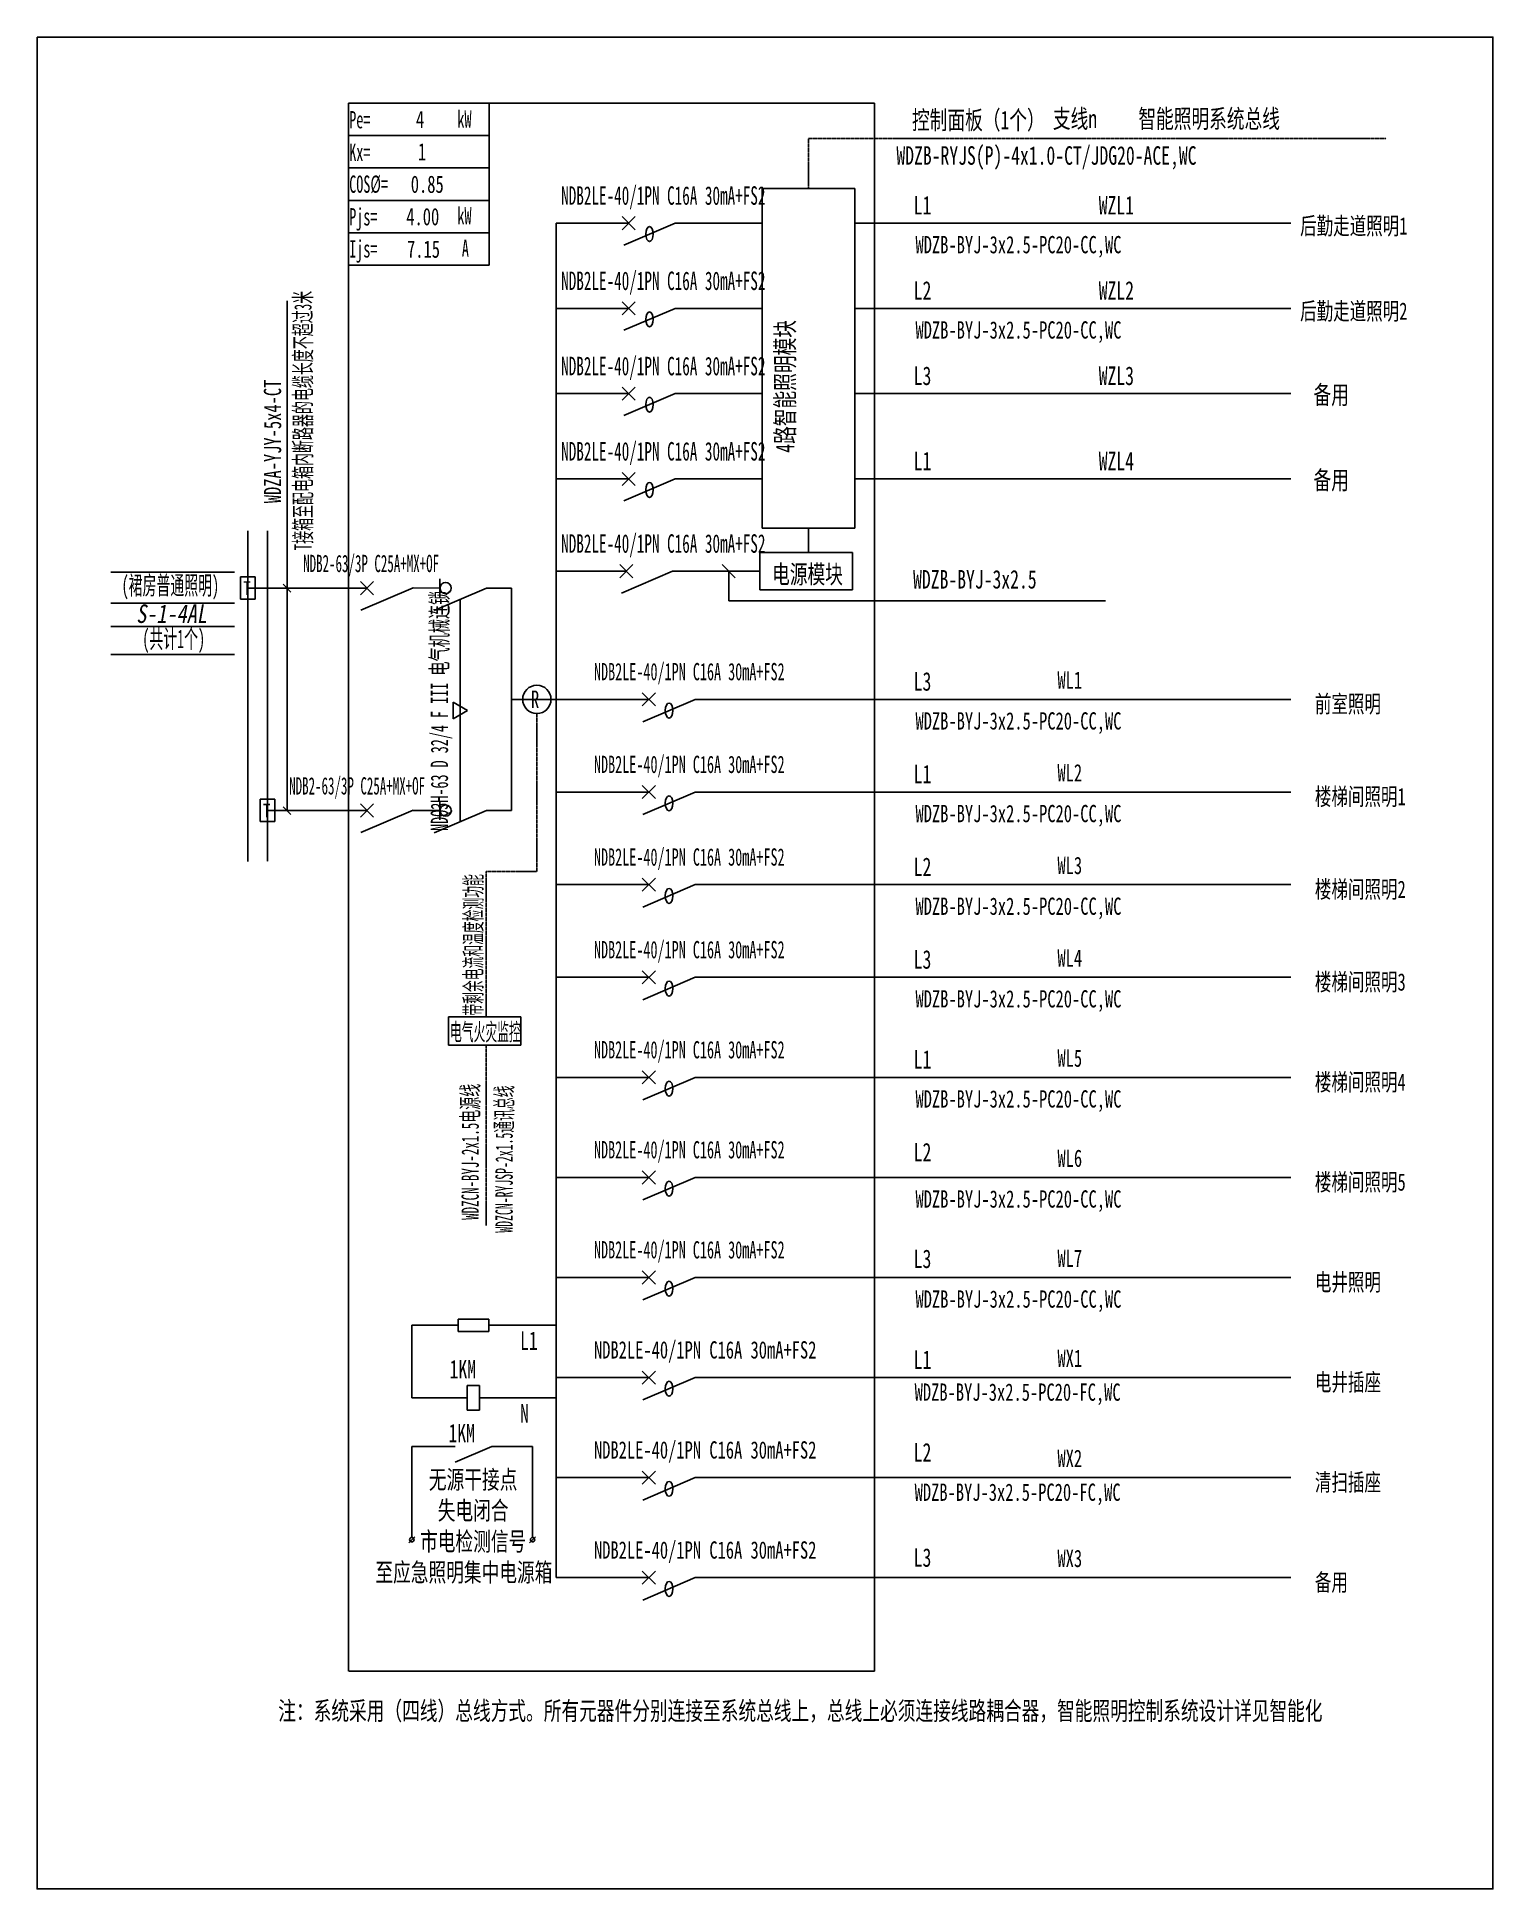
# Model space of a CAD drawing. Extents: x 230342 to 232402, y 363868 to 366488.
import ezdxf
from ezdxf.enums import TextEntityAlignment as Align

# ---------------------------------------------------------------- set-up
doc = ezdxf.new("R2010")
doc.units = 0
doc.header["$MEASUREMENT"] = 0
for name, pattern in [('DASH', [0.35, 0.25, -0.1]), ('DASHDOT', [1, 0.5, -0.25, 0, -0.25]), ('DASHDOT2', [0.5, 0.25, -0.125, 0, -0.125]), ('DASHED', [0.75, 0.5, -0.25])]:
    doc.linetypes.add(name, pattern=pattern)
for name, color, linetype in [('D_E_Eqpm(强电设备)', 100, 'Continuous'), ('D_E_Eqpm（强电设备）', 100, 'Continuous'), ('D_E_Text(强电文字)', 51, 'Continuous'), ('D_E_Text（强电文字）', 51, 'Continuous'), ('D_E_Wire(强电线缆)', 10, 'Continuous'), ('D_E_WireEm（强电应急照明线缆）', 10, 'DASHED'), ('D_E_Wire（强电线缆）', 10, 'Continuous'), ('D_El_Eqpm（弱电设备）', 100, 'Continuous'), ('D_El_Text（弱电文字）', 51, 'Continuous'), ('DQ-漏电火灾', 80, 'Continuous'), ('DQ_Eqpm', 100, 'Continuous'), ('E_E_Eqpm（强电设备）', 100, 'Continuous'), ('E_E_Wire（强电线缆）', 10, 'Continuous'), ('FL04GGFW_E72-配电箱系统图-塔楼部分$0$D_E_Text（强电文字）', 51, 'Continuous'), ('FL09U293_E72-地下室配电箱系统图$0$D_E_Eqpm（强电设备）', 100, 'Continuous'), ('系统图', 220, 'Continuous')]:
    doc.layers.add(name, color=color, linetype=linetype)
doc.styles.add('FL04GGFW_E72-配电箱系统图-塔楼部分$0$电气', font='', dxfattribs={"width": 0.7})
doc.styles.add('电气', font='', dxfattribs={"width": 0.7})
doc.styles.add('电气箱', font='simhei.ttf', dxfattribs={"width": 0.8, "oblique": 10})
doc.styles.get('FL04GGFW_E72-配电箱系统图-塔楼部分$0$电气').set_extended_font_data('SimSun')
doc.styles.get('电气').set_extended_font_data('SimSun')

msp = doc.modelspace()

# ---------------------------------------------------------------- linework, layer by layer
at = {"linetype": 'DASHED'}
for p, q in [((230782.8, 366394.5, 0), (231526.7, 366394.5, 0)), ((230782.8, 364175.5, 0), (230782.8, 366394.5, 0)), ((231526.7, 366394.5, 0), (231526.7, 364175.5, 0)), ((231526.7, 364175.5, 0), (230782.8, 364175.5, 0))]:
    msp.add_line(p, q, dxfattribs=at)
for p, q in [((230446.4, 365730.9, 0), (230621.3, 365730.9, 0)), ((230446.4, 365686.8, 0), (230621.3, 365686.8, 0)), ((230446.4, 365654, 0), (230621.3, 365654, 0)), ((230446.4, 365614.5, 0), (230621.3, 365614.5, 0))]:
    msp.add_line(p, q)
at = {"layer": 'D_E_Eqpm(强电设备)'}
for p, q in [((230799.4, 365698.9, 0), (230818, 365717.4, 0)), ((230818, 365698.9, 0), (230799.4, 365717.4, 0)), ((230799.4, 365384.2, 0), (230818, 365402.8, 0)), ((230818, 365384.2, 0), (230799.4, 365402.8, 0))]:
    msp.add_line(p, q, dxfattribs=at)
at = {"layer": 'D_E_Eqpm（强电设备）'}
for p, q in [((231498.9, 366273.5, 0), (231367.8, 366273.5, 0)), ((231367.8, 366273.5, 0), (231367.8, 365793.2, 0)), ((231498.9, 365793.2, 0), (231498.9, 366273.5, 0)), ((231367.8, 365793.2, 0), (231498.9, 365793.2, 0)), ((231364.3, 365758.5, 0), (231495.5, 365758.5, 0)), ((231364.3, 365706, 0), (231364.3, 365758.5, 0)), ((231495.5, 365758.5, 0), (231495.5, 365706, 0)), ((230912, 365695.1, 0), (230912, 365721.3, 0)), ((230977.6, 365708.2, 0), (230903.6, 365676.4, 0)), ((231495.5, 365706, 0), (231364.3, 365706, 0)), ((231198.2, 365541.6, 0), (231216.7, 365560.1, 0)), ((231216.7, 365541.6, 0), (231198.2, 365560.1, 0)), ((230950.7, 365535, 0), (230930.5, 365546.6, 0)), ((230930.5, 365546.6, 0), (230930.5, 365523.3, 0)), ((230930.5, 365523.3, 0), (230950.7, 365535, 0)), ((231273, 365550.8, 0), (231199, 365519.1, 0)), ((231198.2, 365410.4, 0), (231216.7, 365429, 0)), ((231216.7, 365410.4, 0), (231198.2, 365429, 0)), ((230912, 365380.4, 0), (230912, 365406.6, 0)), ((231273, 365419.7, 0), (231199, 365388, 0)), ((230977.6, 365393.5, 0), (230903.6, 365361.8, 0)), ((231198.2, 365279.3, 0), (231216.7, 365297.9, 0)), ((231216.7, 365279.3, 0), (231198.2, 365297.9, 0)), ((231273, 365288.6, 0), (231199, 365256.9, 0)), ((231198.2, 365148.2, 0), (231216.7, 365166.7, 0)), ((231216.7, 365148.2, 0), (231198.2, 365166.7, 0)), ((231273, 365157.5, 0), (231199, 365125.8, 0)), ((231198.2, 365006.6, 0), (231216.7, 365025.2, 0)), ((231216.7, 365006.6, 0), (231198.2, 365025.2, 0)), ((231273, 365015.9, 0), (231199, 364984.2, 0)), ((231198.2, 364865, 0), (231216.7, 364883.6, 0)), ((231216.7, 364865, 0), (231198.2, 364883.6, 0)), ((231273, 364874.3, 0), (231199, 364842.6, 0)), ((231198.2, 364723.5, 0), (231216.7, 364742, 0)), ((231216.7, 364723.5, 0), (231198.2, 364742, 0)), ((231273, 364732.7, 0), (231199, 364701, 0)), ((230937.5, 364674, 0), (230981.2, 364674, 0)), ((230937.5, 364656.5, 0), (230937.5, 364674, 0)), ((230981.2, 364674, 0), (230981.2, 364656.5, 0)), ((230981.2, 364656.5, 0), (230937.5, 364656.5, 0)), ((231198.2, 364581.9, 0), (231216.7, 364600.4, 0)), ((231216.7, 364581.9, 0), (231198.2, 364600.4, 0)), ((231273, 364591.2, 0), (231199, 364559.4, 0)), ((230968.1, 364579.9, 0), (230950.6, 364579.9, 0)), ((230950.6, 364579.9, 0), (230950.6, 364544.9, 0)), ((230968.1, 364544.9, 0), (230968.1, 364579.9, 0)), ((230950.6, 364544.9, 0), (230968.1, 364544.9, 0)), ((230985.2, 364493.5, 0), (230933.6, 364471.4, 0)), ((231198.2, 364440.3, 0), (231216.7, 364458.8, 0)), ((231216.7, 364440.3, 0), (231198.2, 364458.8, 0)), ((231273, 364449.6, 0), (231199, 364417.8, 0)), ((230868, 364357.5, 0), (230876.3, 364365.9, 0)), ((231038.8, 364357.5, 0), (231047.1, 364365.9, 0)), ((231198.2, 364298.7, 0), (231216.7, 364317.3, 0)), ((231216.7, 364298.7, 0), (231198.2, 364317.3, 0)), ((231273, 364308, 0), (231199, 364276.3, 0))]:
    msp.add_line(p, q, dxfattribs=at)
at = {"layer": 'D_E_Eqpm（强电设备）', "linetype": 'DASH'}
msp.add_line((230940.6, 365377.6, 0), (230940.6, 365692.3, 0), dxfattribs=at)
at = {"layer": 'D_E_Eqpm（强电设备）'}
for centre, radius in [((230920, 365708.2, 0), 7.97), ((230920, 365393.5, 0), 7.97), ((230872.2, 364361.7, 0), 3.14), ((231043, 364361.7, 0), 3.14)]:
    msp.add_circle(centre, radius, dxfattribs=at)
for centre in [(231208.4, 366209.2, 0), (231208.4, 366088.5, 0), (231208.4, 365967.9, 0), (231208.4, 365847.2, 0), (231236, 365535, 0), (231236, 365403.8, 0), (231236, 365272.7, 0), (231236, 365141.6, 0), (231236, 365000, 0), (231236, 364858.5, 0), (231236, 364716.9, 0), (231236, 364575.3, 0), (231236, 364433.7, 0), (231236, 364292.1, 0)]:
    msp.add_ellipse(centre, major_axis=(0, 10.6), ratio=0.500475, dxfattribs=at)
at = {"layer": 'D_E_Text(强电文字)', "color": 51}
for p, q in [((230695.6, 365393.5, 0), (230695.6, 366114.7, 0)), ((230690.1, 365713.6, 0), (230701, 365702.7, 0)), ((230690.1, 365398.9, 0), (230701, 365388, 0))]:
    msp.add_line(p, q, dxfattribs=at)
at = {"layer": 'D_E_Text（强电文字）'}
for p, q in [((230782.8, 366394.5, 0), (230981.6, 366394.5, 0)), ((230782.8, 366394.5, 0), (230782.8, 366165, 0)), ((230981.6, 366394.5, 0), (230981.6, 366165, 0)), ((230782.8, 366348.6, 0), (230981.6, 366348.6, 0)), ((230782.8, 366302.7, 0), (230981.6, 366302.7, 0)), ((230782.8, 366256.8, 0), (230981.6, 366256.8, 0)), ((230782.8, 366210.9, 0), (230981.6, 366210.9, 0)), ((230782.8, 366165, 0), (230981.6, 366165, 0))]:
    msp.add_line(p, q, dxfattribs=at)
at = {"layer": 'D_E_Wire(强电线缆)'}
for p, q in [((231076.3, 364308, 0), (231076.3, 366224.7, 0)), ((230640.1, 365321.3, 0), (230640.1, 365789.1, 0)), ((230640.1, 365708.2, 0), (230808.7, 365708.2, 0))]:
    msp.add_line(p, q, dxfattribs=at)
at = {"layer": 'D_E_Wire(强电线缆)', "color": 10}
for p, q in [((231076.3, 366224.7, 0), (231179, 366224.7, 0)), ((231244.6, 366224.7, 0), (231367.8, 366224.7, 0)), ((231498.9, 366224.7, 0), (232115.6, 366224.7, 0)), ((231076.3, 366104, 0), (231179, 366104, 0)), ((231244.6, 366104, 0), (231367.8, 366104, 0)), ((231498.9, 366104, 0), (232115.6, 366104, 0)), ((231076.3, 365983.4, 0), (231179, 365983.4, 0)), ((231244.6, 365983.4, 0), (231367.8, 365983.4, 0)), ((231498.9, 365983.4, 0), (232115.6, 365983.4, 0)), ((231076.3, 365862.7, 0), (231179, 365862.7, 0)), ((231244.6, 365862.7, 0), (231367.8, 365862.7, 0)), ((231498.9, 365862.7, 0), (232115.6, 365862.7, 0)), ((231076.3, 365732.2, 0), (231175.6, 365732.2, 0)), ((231241.1, 365732.2, 0), (231364.3, 365732.2, 0)), ((231273, 365157.5, 0), (231487.1, 365157.5, 0)), ((231487.1, 365157.5, 0), (232115.6, 365157.5, 0))]:
    msp.add_line(p, q, dxfattribs=at)
at = {"layer": 'D_E_Wire(强电线缆)', "linetype": 'DASH'}
for p, q in [((230668, 365321.3, 0), (230668, 365789.1, 0)), ((230668, 365393.5, 0), (230808.7, 365393.5, 0))]:
    msp.add_line(p, q, dxfattribs=at)
at = {"layer": 'D_E_WireEm（强电应急照明线缆）'}
msp.add_line((230912, 365393.5, 0), (230872.9, 365393.5, 0), dxfattribs=at)
at = {"layer": 'D_E_Wire（强电线缆）', "linetype": 'DASHDOT2'}
for p, q in [((231433.3, 366344.3, 0), (232250.3, 366344.3, 0)), ((231433.3, 366273.5, 0), (231433.3, 366344.3, 0))]:
    msp.add_line(p, q, dxfattribs=at)
at = {"layer": 'D_E_Wire（强电线缆）'}
for p, q in [((230874, 365708.7, 0), (230912, 365708.2, 0)), ((230977.6, 365708.2, 0), (231013, 365708.2, 0)), ((231013, 365393.5, 0), (231013, 365708.2, 0)), ((231013, 365550.8, 0), (231076.3, 365550.8, 0)), ((231076.3, 365550.8, 0), (231207.4, 365550.8, 0)), ((231273, 365550.8, 0), (232115.6, 365550.8, 0)), ((231076.3, 365419.7, 0), (231207.4, 365419.7, 0)), ((231273, 365419.7, 0), (232115.6, 365419.7, 0)), ((230977.6, 365393.5, 0), (231013, 365393.5, 0)), ((231076.3, 365288.6, 0), (231207.4, 365288.6, 0)), ((231273, 365288.6, 0), (232115.6, 365288.6, 0)), ((231076.3, 365157.5, 0), (231207.4, 365157.5, 0)), ((231076.3, 365015.9, 0), (231207.4, 365015.9, 0)), ((231273, 365015.9, 0), (232115.6, 365015.9, 0)), ((231076.3, 364874.3, 0), (231207.4, 364874.3, 0)), ((231273, 364874.3, 0), (232115.6, 364874.3, 0)), ((231076.3, 364732.7, 0), (231207.4, 364732.7, 0)), ((231273, 364732.7, 0), (232115.6, 364732.7, 0)), ((231076.3, 364591.2, 0), (231207.4, 364591.2, 0)), ((231273, 364591.2, 0), (232115.6, 364591.2, 0)), ((231076.3, 364449.6, 0), (231207.4, 364449.6, 0)), ((231273, 364449.6, 0), (232115.6, 364449.6, 0)), ((231076.3, 364308, 0), (231207.4, 364308, 0)), ((231273, 364308, 0), (232115.6, 364308, 0))]:
    msp.add_line(p, q, dxfattribs=at)
at = {"layer": 'D_E_Wire（强电线缆）', "ltscale": 3.5}
for p, q in [((230872.2, 364665.3, 0), (230937.5, 364665.3, 0)), ((230872.2, 364665.3, 0), (230872.2, 364562.4, 0)), ((230981.2, 364665.3, 0), (231076.3, 364665.3, 0)), ((230950.6, 364562.4, 0), (230872.2, 364562.4, 0)), ((231076.3, 364562.4, 0), (230968.1, 364562.4, 0)), ((230872.2, 364493.5, 0), (230933.6, 364493.5, 0)), ((230872.2, 364493.5, 0), (230872.2, 364364.9, 0)), ((230985.2, 364493.5, 0), (231043, 364493.5, 0)), ((231043, 364493.5, 0), (231043, 364364.9, 0))]:
    msp.add_line(p, q, dxfattribs=at)
at = {"layer": 'D_El_Eqpm（弱电设备）', "color": 3}
for p, q in [((230924.2, 365101.8, 0), (231026.3, 365101.8, 0)), ((230924.2, 365061.7, 0), (230924.2, 365101.8, 0)), ((231026.3, 365101.8, 0), (231026.3, 365061.7, 0)), ((231026.3, 365061.7, 0), (230924.2, 365061.7, 0)), ((231026.3, 365061.7, 0), (230924.2, 365061.7, 0))]:
    msp.add_line(p, q, dxfattribs=at)
at = {"layer": 'DQ-漏电火灾', "linetype": 'DASHDOT', "ltscale": 0.5}
for p, q in [((231049, 365530.8, 0), (231049, 365307.4, 0)), ((230977.4, 365307.4, 0), (230977.4, 365101.8, 0)), ((230977.4, 365307.4, 0), (231049, 365307.4, 0)), ((230977.4, 364806.3, 0), (230977.4, 365061.7, 0))]:
    msp.add_line(p, q, dxfattribs=at)
at = {"layer": 'DQ-漏电火灾', "color": 3}
msp.add_circle((231049, 365550.8, 0), 20, dxfattribs=at)
at = {"layer": 'DQ_Eqpm'}
for p, q in [((230650.6, 365724.2, 0), (230629.6, 365724.2, 0)), ((230629.6, 365724.2, 0), (230629.6, 365692.7, 0)), ((230650.6, 365692.7, 0), (230650.6, 365724.2, 0)), ((230629.6, 365692.7, 0), (230650.6, 365692.7, 0)), ((230678.5, 365409.5, 0), (230657.6, 365409.5, 0)), ((230657.6, 365409.5, 0), (230657.6, 365378.1, 0)), ((230678.5, 365378.1, 0), (230678.5, 365409.5, 0)), ((230657.6, 365378.1, 0), (230678.5, 365378.1, 0))]:
    msp.add_line(p, q, dxfattribs=at)
at = {"layer": 'E_E_Eqpm（强电设备）', "color": 100}
for p, q in [((231169.7, 366215.4, 0), (231188.3, 366233.9, 0)), ((231188.3, 366215.4, 0), (231169.7, 366233.9, 0)), ((231172.2, 366193.7, 0), (231244.6, 366224.7, 0)), ((231169.7, 366094.8, 0), (231188.3, 366113.3, 0)), ((231188.3, 366094.8, 0), (231169.7, 366113.3, 0)), ((231172.2, 366073, 0), (231244.6, 366104, 0)), ((231169.7, 365974.1, 0), (231188.3, 365992.6, 0)), ((231188.3, 365974.1, 0), (231169.7, 365992.6, 0)), ((231172.2, 365952.4, 0), (231244.6, 365983.4, 0)), ((231169.7, 365853.4, 0), (231188.3, 365872, 0)), ((231188.3, 365853.4, 0), (231169.7, 365872, 0)), ((231172.2, 365831.7, 0), (231244.6, 365862.7, 0)), ((231166.3, 365723, 0), (231184.8, 365741.5, 0)), ((231184.8, 365723, 0), (231166.3, 365741.5, 0)), ((231168.8, 365701.2, 0), (231241.1, 365732.2, 0))]:
    msp.add_line(p, q, dxfattribs=at)
at = {"layer": 'E_E_Wire（强电线缆）'}
msp.add_line((231433.3, 365793.2, 0), (231433.3, 365758.5, 0), dxfattribs=at)
at = {"layer": 'FL04GGFW_E72-配电箱系统图-塔楼部分$0$D_E_Text（强电文字）'}
for p, q in [((231329.7, 365723, 0), (231311.1, 365741.5, 0)), ((231320.4, 365732.2, 0), (231320.4, 365690.3, 0)), ((231320.4, 365690.3, 0), (231853.2, 365690.3, 0))]:
    msp.add_line(p, q, dxfattribs=at)
at = {"layer": 'FL09U293_E72-地下室配电箱系统图$0$D_E_Eqpm（强电设备）'}
for p, q in [((230874, 365708.7, 0), (230800.2, 365677, 0)), ((230874, 365394, 0), (230800.2, 365362.3, 0))]:
    msp.add_line(p, q, dxfattribs=at)
at = {"layer": '系统图', "ltscale": 9973.992009}
msp.add_lwpolyline([(230342, 366488), (232401.5, 366488), (232401.5, 363867.5), (230342, 363867.5)], close=True, dxfattribs=at)

# ---------------------------------------------------------------- texts
at = {"layer": 'D_E_Text(强电文字)', "style": 'FL04GGFW_E72-配电箱系统图-塔楼部分$0$电气', "width": 0.6}
for p in [(231227.9, 366250.6, 0), (231227.9, 366130, 0), (231227.9, 366009.3, 0), (231227.9, 365888.7, 0), (231227.9, 365758.2, 0)]:
    msp.add_text('NDB2LE-40/1PN C16A 30mA+FS2', height=26.223, dxfattribs=at).set_placement(p, align=Align.CENTER)
at = {"layer": 'D_E_Text(强电文字)', "color": 51, "style": 'FL04GGFW_E72-配电箱系统图-塔楼部分$0$电气', "width": 0.7}
for s, p in [('L1', (231582.1, 366236.9, 0)), ('L2', (231582.1, 366116.3, 0)), ('L3', (231582.1, 365995.6, 0)), ('L1', (231582.1, 365875, 0)), ('L3', (231582.1, 365563.1, 0)), ('L1', (231582.1, 365432, 0)), ('L2', (231582.1, 365300.8, 0)), ('L3', (231582.1, 365169.7, 0)), ('L1', (231582.1, 365028.2, 0)), ('L2', (231582.1, 364897, 0)), ('L3', (231582.1, 364746.1, 0)), ('L1', (231582.1, 364603.4, 0)), ('L2', (231582.1, 364472.3, 0)), ('L3', (231582.1, 364323.4, 0))]:
    msp.add_text(s, height=26.22, dxfattribs=at).set_placement(p)
at = {"layer": 'D_E_Text(强电文字)', "style": 'FL04GGFW_E72-配电箱系统图-塔楼部分$0$电气', "width": 0.7}
for s, height, p in [('WZL1', 26.22, (231843.8, 366236.9, 0)), ('WDZB-BYJ-3x2.5-PC20-CC,WC', 24.475, (231584.6, 366182, 0)), ('WZL2', 26.22, (231843.8, 366116.3, 0)), ('WDZB-BYJ-3x2.5-PC20-CC,WC', 24.475, (231584.6, 366061.3, 0)), ('WZL3', 26.22, (231843.8, 365995.6, 0)), ('WZL4', 26.22, (231843.8, 365875, 0)), ('WDZB-BYJ-3x2.5', 26.223, (231581.2, 365707.6, 0)), ('WDZB-BYJ-3x2.5-PC20-CC,WC', 24.475, (231584.6, 365508.1, 0)), ('WDZB-BYJ-3x2.5-PC20-CC,WC', 24.475, (231584.6, 365377, 0)), ('WDZB-BYJ-3x2.5-PC20-CC,WC', 24.475, (231584.6, 365245.9, 0)), ('WDZB-BYJ-3x2.5-PC20-CC,WC', 24.475, (231584.6, 365114.8, 0)), ('WDZB-BYJ-3x2.5-PC20-CC,WC', 24.475, (231584.6, 364973.2, 0)), ('WDZB-BYJ-3x2.5-PC20-CC,WC', 24.475, (231584.6, 364831.6, 0)), ('WDZB-BYJ-3x2.5-PC20-CC,WC', 24.475, (231584.6, 364690, 0)), ('注：系统采用（四线）总线方式。所有元器件分别连接至系统总线上，总线上必须连接线路耦合器，智能照明控制系统设计详见智能化', 26.223, (230683.2, 364106.5, 0))]:
    msp.add_text(s, height=height, dxfattribs=at).set_placement(p)
at = {"layer": 'D_E_Text(强电文字)', "color": 51, "style": '电气'}
for s, width, p in [('T接箱至配电箱内断路器的电缆长度不超过3米', 0.55, (230730.3, 365761.7, 0)), ('WDZA-YJY-5x4-CT', 0.7, (230687.3, 365828.3, 0))]:
    msp.add_text(s, height=24.475, rotation=90, dxfattribs=dict(at, width=width)).set_placement(p)
at = {"layer": 'D_E_Text(强电文字)', "color": 51, "style": '电气', "width": 0.7}
for p in [(232172.7, 365968.6, 0), (232172.7, 365847.9, 0)]:
    msp.add_text('备用', height=26.22, dxfattribs=at).set_placement(p, align=Align.CENTER)
at = {"layer": 'D_E_Text（强电文字）', "linetype": 'Continuous', "style": '电气', "width": 0.6}
for s, height, p in [('Pe=', 24.48, (230783.6, 366358.8, 0)), ('kW', 24.48, (230936.6, 366359.6, 0)), ('Kx=', 24.48, (230783.6, 366312.8, 0)), ('COS%%C=', 24.48, (230783.6, 366267.6, 0)), ('Pjs=', 24.48, (230783.6, 366221.4, 0)), ('kW', 24.48, (230936.6, 366223, 0)), ('Ijs=', 24.48, (230783.6, 366176, 0)), ('A', 24.5, (230942.9, 366177, 0))]:
    msp.add_text(s, height=height, dxfattribs=at).set_placement(p)
at = {"layer": 'D_E_Text（强电文字）', "style": '电气'}
for s, height, width, p in [('4', 24.5, 0.7, (230878, 366359.3, 0)), ('1', 24.5, 0.7, (230880.8, 366313.4, 0)), (' 0.85', 24.48, 0.7, (230859, 366267.5, 0)), ('后勤走道照明1', 24.48, 0.7, (232128.7, 366208.5, 0)), ('后勤走道照明2', 24.48, 0.7, (232128.7, 366087.9, 0)), ('电源模块', 26.22, 0.7, (231381.8, 365714.8, 0)), ('NDB2LE-40/1PN C16A 30mA+FS2', 24.475, 0.6, (231129.8, 365577.8, 0)), ('WL1', 24.48, 0.7, (231785.4, 365565.8, 0)), ('前室照明', 24.48, 0.7, (232149.6, 365532.1, 0)), ('NDB2LE-40/1PN C16A 30mA+FS2', 24.475, 0.6, (231129.8, 365446.6, 0)), ('WL2', 24.48, 0.7, (231785.4, 365434.7, 0)), ('楼梯间照明1', 24.48, 0.7, (232149.6, 365401, 0)), ('NDB2LE-40/1PN C16A 30mA+FS2', 24.475, 0.6, (231129.8, 365315.5, 0)), ('WL3', 24.48, 0.7, (231785.4, 365303.6, 0)), ('楼梯间照明2', 24.48, 0.7, (232149.6, 365269.8, 0)), ('NDB2LE-40/1PN C16A 30mA+FS2', 24.475, 0.6, (231129.8, 365184.4, 0)), ('WL4', 24.48, 0.7, (231785.4, 365172.5, 0)), ('楼梯间照明3', 24.48, 0.7, (232149.6, 365138.7, 0)), ('NDB2LE-40/1PN C16A 30mA+FS2', 24.475, 0.6, (231129.8, 365042.8, 0)), ('WL5', 24.48, 0.7, (231785.4, 365030.9, 0)), ('楼梯间照明4', 24.48, 0.7, (232149.6, 364997.1, 0)), ('NDB2LE-40/1PN C16A 30mA+FS2', 24.475, 0.6, (231129.8, 364901.3, 0)), ('WL6', 24.48, 0.7, (231785.4, 364889.3, 0)), ('楼梯间照明5', 24.48, 0.7, (232149.6, 364855.6, 0)), ('NDB2LE-40/1PN C16A 30mA+FS2', 24.475, 0.6, (231129.8, 364759.7, 0)), ('WL7', 24.48, 0.7, (231785.4, 364747.8, 0)), ('电井照明', 24.48, 0.7, (232149.6, 364714, 0)), ('NDB2LE-40/1PN C16A 30mA+FS2', 24.475, 0.7, (231129.8, 364618.1, 0)), ('WX1', 24.48, 0.7, (231785.4, 364606.2, 0)), ('电井插座', 24.48, 0.7, (232149.6, 364572.4, 0)), ('WDZB-BYJ-3x2.5-PC20-FC,WC', 24.475, 0.7, (231583.4, 364558.3, 0)), ('NDB2LE-40/1PN C16A 30mA+FS2', 24.475, 0.7, (231129.8, 364476.5, 0)), ('WX2', 24.48, 0.7, (231785.4, 364464.6, 0)), ('WDZB-BYJ-3x2.5-PC20-FC,WC', 24.475, 0.7, (231583.4, 364416.7, 0)), ('清扫插座', 24.48, 0.7, (232149.6, 364430.8, 0)), ('NDB2LE-40/1PN C16A 30mA+FS2', 24.475, 0.7, (231129.8, 364334.9, 0)), ('WX3', 24.48, 0.7, (231785.4, 364323, 0)), ('备用', 24.48, 0.7, (232149.6, 364289.2, 0))]:
    msp.add_text(s, height=height, dxfattribs=dict(at, width=width)).set_placement(p)
at = {"layer": 'D_E_Text（强电文字）', "color": 200, "style": '电气', "width": 0.7}
for s, p in [('4.00', (230864.3, 366221.6, 0)), ('7.15', (230865.4, 366175.7, 0))]:
    msp.add_text(s, height=24.48, dxfattribs=at).set_placement(p)
at = {"layer": 'D_E_Text（强电文字）', "style": '电气'}
for s, height, width, p in [('NDB2-63/3P C25A+MX+OF', 24.475, 0.55, (230814.6, 365741.1, 0)), ('(裙房普通照明)', 26.22, 0.55, (230530.6, 365710.6, 0)), ('(共计1个)', 26.22, 0.55, (230535.3, 365634.9, 0)), ('NDB2-63/3P C25A+MX+OF', 24.475, 0.55, (230794.8, 365426.4, 0)), ('电气火灾监控', 24.48, 0.5, (230976.2, 365080.8, 0))]:
    msp.add_text(s, height=height, dxfattribs=dict(at, width=width)).set_placement(p, align=Align.MIDDLE)
at = {"layer": 'D_E_Text（强电文字）', "style": '电气', "width": 0.6}
msp.add_text('NDQ3H-63 D 32/4 F III 电气机械连锁', height=24.475, rotation=90, dxfattribs=at).set_placement((230912.3, 365534.6, 0), align=Align.MIDDLE)
at = {"layer": 'D_E_Text（强电文字）', "style": '电气箱', "oblique": 10, "width": 0.8}
msp.add_text('S-1-4AL', height=26.22, dxfattribs=at).set_placement((230532.2, 365672, 0), align=Align.MIDDLE)
at = {"layer": 'D_E_Text（强电文字）', "color": 51, "style": '电气', "width": 0.7}
for s, height, p in [('L1', 26.22, (231025.3, 364630.3, 0)), ('1KM', 26.22, (230925.6, 364589.9, 0)), ('N', 26.2, (231025.3, 364527.4, 0)), ('1KM', 26.22, (230924, 364499.4, 0))]:
    msp.add_text(s, height=height, dxfattribs=at).set_placement(p)
for s, p in [('无源干接点', (230958.9, 364446.8, 0)), ('失电闭合', (230958.9, 364403.1, 0)), ('市电检测信号', (230958.9, 364359.3, 0)), ('至应急照明集中电源箱', (230945.8, 364315.6, 0))]:
    msp.add_text(s, height=26.22, dxfattribs=at).set_placement(p, align=Align.MIDDLE_CENTER)
at = {"layer": 'D_El_Text（弱电文字）', "color": 1, "style": '电气', "width": 0.5}
msp.add_text('带剩余电流和温度检测功能', height=24.475, rotation=90, dxfattribs=at).set_placement((230971.3, 365103.2, 0))
at = {"layer": 'D_El_Text（弱电文字）', "style": '电气'}
for s, width, p in [('WDZCN-BYJ-2x1.5电源线', 0.55, (230966.9, 364814.3, 0)), ('WDZCN-RYJSP-2x1.5通讯总线', 0.5, (231014.9, 364796.1, 0))]:
    msp.add_text(s, height=24.475, rotation=90, dxfattribs=dict(at, width=width)).set_placement(p)
at = {"layer": 'DQ-漏电火灾', "color": 50, "style": '电气', "width": 0.7}
msp.add_text('R', height=24.5, dxfattribs=at).set_placement((231040.6, 365538.8, 0))
at = {"layer": 'DQ_Eqpm', "color": 51, "style": '电气', "width": 0.8}
for p in [(230633.7, 365698.6, 0), (230661.6, 365383.9, 0)]:
    msp.add_text('T', height=19.2, dxfattribs=at).set_placement(p)
at = {"layer": 'FL04GGFW_E72-配电箱系统图-塔楼部分$0$D_E_Text（强电文字）', "style": 'FL04GGFW_E72-配电箱系统图-塔楼部分$0$电气', "width": 0.7}
for s, height, p in [('控制面板（1个）', 26.22, (231579.7, 366357.5, 0)), ('支线n', 26.22, (231779, 366359.3, 0)), ('智能照明系统总线', 26.22, (231899.9, 366359.3, 0)), ('WDZB-RYJS(P)-4x1.0-CT/JDG20-ACE,WC', 26.223, (231557.6, 366307.3, 0))]:
    msp.add_text(s, height=height, dxfattribs=at).set_placement(p)
msp.add_text('4路智能照明模块', height=26.22, rotation=90, dxfattribs=at).set_placement((231413.2, 365899.8, 0))

doc.saveas('drawing.dxf')
